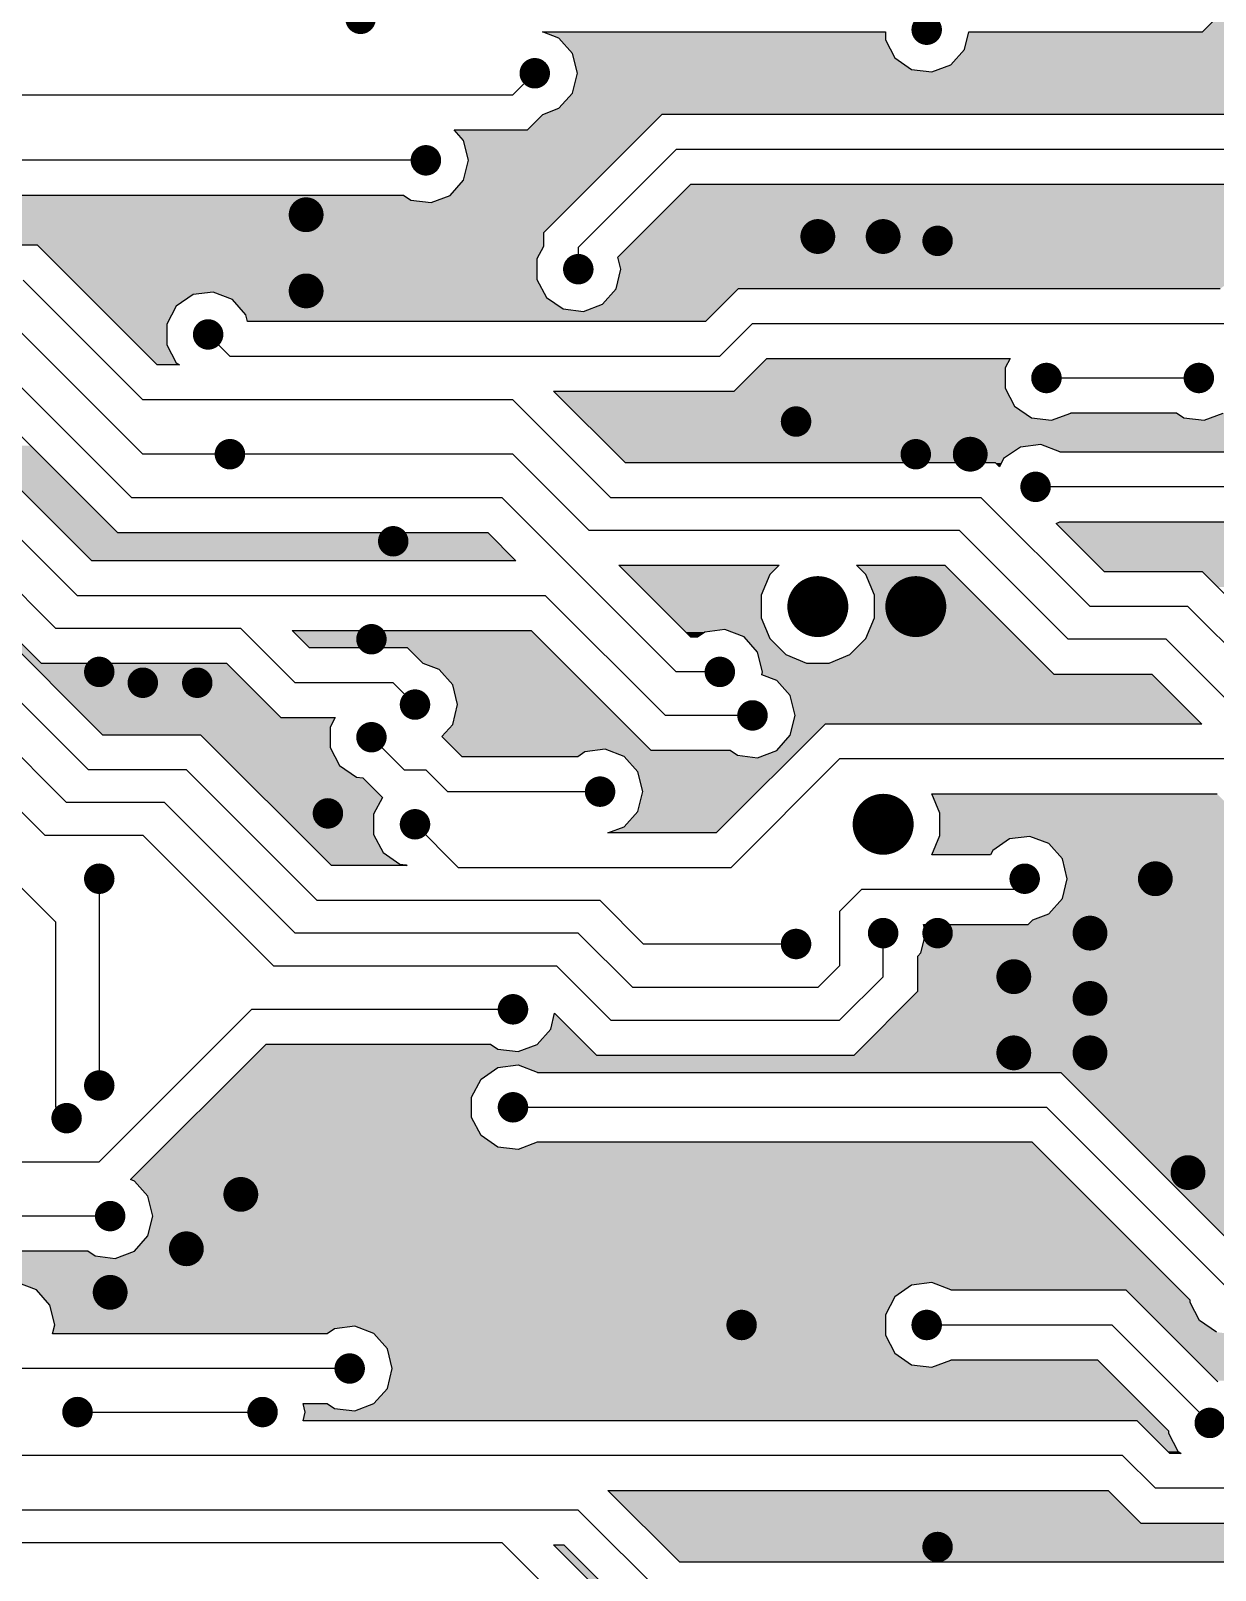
# Model space of a CAD drawing. Extents: x 295 to 953, y 10 to 290.
# Drawn here: x 726 to 770.9, y 154.1 to 212.4 of the extents above; entities that cross this region are included whole.
import ezdxf

# ---------------------------------------------------------------- set-up
doc = ezdxf.new("R2010")
doc.units = 0
doc.header["$LTSCALE"] = 5
doc.header["$MEASUREMENT"] = 0
doc.layers.get('0').update_dxf_attribs({"linetype": 'CONTINUOUS', "lineweight": 25})
doc.layers.add('19_SOLD_GBR', color=4, linetype='CONTINUOUS')

msp = doc.modelspace()

# ---------------------------------------------------------------- linework, layer by layer
at = {"color": 7}
for points, const_width in [([(738.829, 212.875, -1), (738.251, 212.875, -1)], 0.577), ([(760.279, 212.463, -1), (759.701, 212.463, -1)], 0.577), ([(745.429, 210.812, -1), (744.851, 210.812, -1)], 0.577), ([(741.304, 207.512, -1), (740.726, 207.512, -1)], 0.577), ([(736.808, 205.45, -1), (736.148, 205.45, -1)], 0.66), ([(756.195, 204.625, -1), (755.535, 204.625, -1)], 0.66), ([(758.67, 204.625, -1), (758.01, 204.625, -1)], 0.66), ([(760.691, 204.46, -1), (760.114, 204.46, -1)], 0.577), ([(747.079, 203.387, -1), (746.501, 203.387, -1)], 0.577), ([(736.808, 202.563, -1), (736.148, 202.563, -1)], 0.66), ([(733.054, 200.913, -1), (732.476, 200.913, -1)], 0.577), ([(764.816, 199.263, -1), (764.239, 199.263, -1)], 0.577), ([(770.591, 199.263, -1), (770.014, 199.263, -1)], 0.577), ([(755.329, 197.613, -1), (754.751, 197.613, -1)], 0.577), ([(733.879, 196.375, -1), (733.301, 196.375, -1)], 0.577), ([(759.866, 196.375, -1), (759.289, 196.375, -1)], 0.577), ([(761.97, 196.375, -1), (761.31, 196.375, -1)], 0.66), ([(764.404, 195.138, -1), (763.826, 195.138, -1)], 0.577), ([(740.066, 193.075, -1), (739.489, 193.075, -1)], 0.577), ([(756.443, 190.6, -1), (755.288, 190.6, -1)], 1.155), ([(760.155, 190.6, -1), (759, 190.6, -1)], 1.155), ([(739.241, 189.363, -1), (738.664, 189.363, -1)], 0.577), ([(728.929, 188.125, -1), (728.351, 188.125, -1)], 0.577), ([(752.441, 188.125, -1), (751.864, 188.125, -1)], 0.577), ([(730.579, 187.713, -1), (730.001, 187.713, -1)], 0.577), ([(732.641, 187.713, -1), (732.064, 187.713, -1)], 0.577), ([(740.891, 186.887, -1), (740.314, 186.887, -1)], 0.577), ([(753.679, 186.475, -1), (753.101, 186.475, -1)], 0.577), ([(739.241, 185.65, -1), (738.664, 185.65, -1)], 0.577), ([(747.904, 183.587, -1), (747.326, 183.587, -1)], 0.577), ([(737.591, 182.763, -1), (737.014, 182.763, -1)], 0.577), ([(758.918, 182.35, -1), (757.763, 182.35, -1)], 1.155), ([(740.891, 182.35, -1), (740.314, 182.35, -1)], 0.577), ([(728.929, 180.287, -1), (728.351, 180.287, -1)], 0.577), ([(763.991, 180.287, -1), (763.414, 180.287, -1)], 0.577), ([(768.983, 180.287, -1), (768.323, 180.287, -1)], 0.66), ([(758.629, 178.225, -1), (758.051, 178.225, -1)], 0.577), ([(760.691, 178.225, -1), (760.114, 178.225, -1)], 0.577), ([(766.508, 178.225, -1), (765.848, 178.225, -1)], 0.66), ([(755.329, 177.813, -1), (754.751, 177.813, -1)], 0.577), ([(763.62, 176.575, -1), (762.96, 176.575, -1)], 0.66), ([(766.508, 175.75, -1), (765.848, 175.75, -1)], 0.66), ([(744.604, 175.338, -1), (744.026, 175.338, -1)], 0.577), ([(763.62, 173.688, -1), (762.96, 173.688, -1)], 0.66), ([(766.508, 173.688, -1), (765.848, 173.688, -1)], 0.66), ([(728.929, 172.45, -1), (728.351, 172.45, -1)], 0.577), ([(744.604, 171.625, -1), (744.026, 171.625, -1)], 0.577), ([(727.691, 171.213, -1), (727.114, 171.213, -1)], 0.577), ([(770.22, 169.15, -1), (769.56, 169.15, -1)], 0.66), ([(734.333, 168.325, -1), (733.673, 168.325, -1)], 0.66), ([(729.341, 167.5, -1), (728.764, 167.5, -1)], 0.577), ([(732.27, 166.263, -1), (731.61, 166.263, -1)], 0.66), ([(729.383, 164.613, -1), (728.723, 164.613, -1)], 0.66), ([(753.266, 163.375, -1), (752.689, 163.375, -1)], 0.577), ([(760.279, 163.375, -1), (759.701, 163.375, -1)], 0.577), ([(738.416, 161.725, -1), (737.839, 161.725, -1)], 0.577), ([(728.104, 160.075, -1), (727.526, 160.075, -1)], 0.577), ([(735.116, 160.075, -1), (734.539, 160.075, -1)], 0.577), ([(771.004, 159.663, -1), (770.426, 159.663, -1)], 0.577), ([(760.691, 154.96, -1), (760.114, 154.96, -1)], 0.577)]:
    msp.add_lwpolyline(points, format="xyb", close=True, dxfattribs=dict(at, const_width=const_width))
at = {"layer": '19_SOLD_GBR', "color": 7}
for p, q in [((770.436, 212.38), (771.022, 212.964)), ((745.429, 212.38), (758.423, 212.38)), ((746.057, 212.141), (745.429, 212.38)), ((758.423, 212.38), (758.423, 212.076)), ((761.419, 211.712), (761.584, 212.38)), ((761.584, 212.38), (770.436, 212.38)), ((746.569, 211.563), (746.057, 212.141)), ((758.423, 212.076), (758.781, 211.392)), ((746.755, 210.812), (746.569, 211.563)), ((758.781, 211.392), (759.417, 210.953)), ((760.907, 211.134), (761.419, 211.712)), ((745.14, 210.812), (744.315, 209.988)), ((746.569, 210.062), (746.755, 210.812)), ((759.417, 210.953), (760.185, 210.86)), ((760.185, 210.86), (760.907, 211.134)), ((746.057, 209.484), (746.569, 210.062)), ((712.14, 209.988), (744.315, 209.988)), ((745.447, 209.252), (746.057, 209.484)), ((744.861, 208.668), (745.447, 209.252)), ((749.956, 209.245), (745.47, 204.759)), ((771.406, 209.245), (749.956, 209.245)), ((742.086, 208.668), (744.861, 208.668)), ((742.444, 208.263), (742.086, 208.668)), ((742.63, 207.512), (742.444, 208.263)), ((746.79, 204.213), (750.503, 207.925)), ((771.953, 207.925), (750.503, 207.925)), ((741.015, 207.512), (691.515, 207.512)), ((742.444, 206.762), (742.63, 207.512)), ((741.932, 206.184), (742.444, 206.762)), ((748.292, 203.848), (751.049, 206.605)), ((751.049, 206.605), (772.499, 206.605)), ((718.986, 206.193), (740.167, 206.193)), ((740.167, 206.193), (740.442, 206.003)), ((740.442, 206.003), (741.21, 205.91)), ((741.21, 205.91), (741.932, 206.184)), ((726.299, 204.295), (719.347, 204.295)), ((730.836, 199.758), (726.299, 204.295)), ((745.47, 204.246), (745.223, 203.774)), ((745.47, 204.759), (745.47, 204.246)), ((746.79, 204.213), (746.79, 203.387)), ((745.223, 203.774), (745.223, 203.001)), ((748.405, 203.387), (748.292, 203.848)), ((748.219, 202.637), (748.405, 203.387)), ((725.753, 202.975), (730.29, 198.438)), ((732.96, 202.516), (732.193, 202.422)), ((733.682, 202.241), (732.96, 202.516)), ((745.223, 203.001), (745.581, 202.317)), ((747.707, 202.059), (748.219, 202.637)), ((752.844, 202.645), (751.606, 201.408)), ((771.104, 202.645), (752.844, 202.645)), ((731.556, 201.983), (731.198, 201.299)), ((732.193, 202.422), (731.556, 201.983)), ((734.194, 201.663), (733.682, 202.241)), ((745.581, 202.317), (746.217, 201.878)), ((746.217, 201.878), (746.985, 201.785)), ((746.985, 201.785), (747.707, 202.059)), ((725.34, 201.325), (730.29, 196.375)), ((731.198, 201.299), (731.198, 200.526)), ((734.258, 201.408), (734.194, 201.663)), ((751.606, 201.408), (734.258, 201.408)), ((753.39, 201.325), (752.153, 200.088)), ((753.39, 201.325), (771.953, 201.325)), ((732.765, 200.913), (733.59, 200.088)), ((731.198, 200.526), (731.556, 199.842)), ((724.928, 199.675), (729.878, 194.725)), ((731.678, 199.758), (730.836, 199.758)), ((731.556, 199.842), (731.678, 199.758)), ((733.59, 200.088), (752.153, 200.088)), ((752.699, 198.768), (753.936, 200.005)), ((753.936, 200.005), (763.147, 200.005)), ((763.147, 200.005), (762.96, 199.649)), ((762.96, 199.649), (762.96, 198.876)), ((764.528, 199.263), (770.303, 199.263)), ((744.315, 198.438), (730.29, 198.438)), ((744.315, 198.438), (748.028, 194.725)), ((745.853, 198.768), (752.699, 198.768)), ((748.574, 196.045), (745.853, 198.768)), ((762.96, 198.876), (763.318, 198.192)), ((724.381, 198.355), (729.331, 193.405)), ((763.318, 198.192), (763.955, 197.753)), ((764.722, 197.66), (765.445, 197.934)), ((765.445, 197.934), (765.453, 197.942)), ((765.453, 197.942), (769.454, 197.942)), ((769.454, 197.942), (769.73, 197.753)), ((770.497, 197.66), (771.22, 197.934)), ((763.955, 197.753), (764.722, 197.66)), ((769.73, 197.753), (770.497, 197.66)), ((763.543, 196.647), (762.906, 196.208)), ((764.31, 196.741), (763.543, 196.647)), ((765.032, 196.466), (764.31, 196.741)), ((733.59, 196.375), (730.29, 196.375)), ((744.315, 196.375), (733.59, 196.375)), ((744.315, 196.375), (747.203, 193.488)), ((762.599, 196.045), (748.574, 196.045)), ((762.744, 195.9), (762.599, 196.045)), ((762.906, 196.208), (762.744, 195.9)), ((765.041, 196.458), (765.032, 196.466)), ((775.944, 196.458), (765.041, 196.458)), ((728.361, 192.333), (725.474, 195.22)), ((776.49, 195.138), (764.115, 195.138)), ((743.903, 194.725), (729.878, 194.725)), ((743.903, 194.725), (750.503, 188.125)), ((762.053, 194.725), (748.028, 194.725)), ((762.053, 194.725), (766.178, 190.6)), ((724.928, 193.9), (727.815, 191.013)), ((764.891, 193.755), (765.032, 193.809)), ((766.724, 191.92), (764.891, 193.755)), ((765.032, 193.809), (765.041, 193.817)), ((765.041, 193.817), (777.036, 193.817)), ((729.331, 193.405), (743.356, 193.405)), ((743.356, 193.405), (744.427, 192.333)), ((761.228, 193.488), (747.203, 193.488)), ((761.228, 193.488), (765.353, 189.363)), ((724.515, 192.25), (726.99, 189.775)), ((744.427, 192.333), (728.361, 192.333)), ((748.328, 192.168), (754.398, 192.168)), ((751.049, 189.445), (748.328, 192.168)), ((754.398, 192.168), (754.047, 191.816)), ((757.332, 192.168), (760.681, 192.168)), ((757.683, 191.816), (757.332, 192.168)), ((760.681, 192.168), (764.806, 188.043)), ((754.047, 191.816), (753.72, 191.027)), ((758.01, 191.027), (757.683, 191.816)), ((770.436, 191.92), (766.724, 191.92)), ((777.036, 185.32), (770.436, 191.92)), ((723.969, 190.93), (726.444, 188.455)), ((745.553, 191.013), (727.815, 191.013)), ((745.553, 191.013), (750.09, 186.475)), ((753.72, 191.027), (753.72, 190.173)), ((758.01, 190.173), (758.01, 191.027)), ((728.774, 185.732), (723.824, 190.682)), ((769.89, 190.6), (766.178, 190.6)), ((769.89, 190.6), (776.49, 184)), ((734.003, 189.775), (726.99, 189.775)), ((734.003, 189.775), (736.065, 187.713)), ((735.953, 189.693), (745.006, 189.693)), ((736.611, 189.032), (735.953, 189.693)), ((745.006, 189.693), (749.544, 185.155)), ((751.58, 189.635), (751.304, 189.445)), ((752.347, 189.729), (751.58, 189.635)), ((753.07, 189.453), (752.347, 189.729)), ((753.72, 190.173), (754.047, 189.386)), ((757.683, 189.386), (758.01, 190.173)), ((723.278, 189.363), (728.228, 184.413)), ((740.324, 189.032), (736.611, 189.032)), ((740.909, 188.448), (740.324, 189.032)), ((751.304, 189.445), (751.049, 189.445)), ((753.581, 188.876), (753.07, 189.453)), ((754.047, 189.386), (754.649, 188.782)), ((757.079, 188.782), (757.683, 189.386)), ((769.065, 189.363), (765.353, 189.363)), ((769.065, 189.363), (777.728, 180.7)), ((726.444, 188.455), (733.456, 188.455)), ((733.456, 188.455), (735.519, 186.393)), ((741.52, 188.216), (740.909, 188.448)), ((753.768, 188.125), (753.581, 188.876)), ((754.649, 188.782), (755.438, 188.455)), ((755.438, 188.455), (756.292, 188.455)), ((756.292, 188.455), (757.079, 188.782)), ((742.031, 187.638), (741.52, 188.216)), ((752.153, 188.125), (750.503, 188.125)), ((753.742, 188.019), (753.768, 188.125)), ((754.307, 187.803), (753.742, 188.019)), ((764.806, 188.043), (768.519, 188.043)), ((768.519, 188.043), (770.415, 186.145)), ((739.778, 187.713), (736.065, 187.713)), ((740.603, 186.887), (739.778, 187.713)), ((742.218, 186.887), (742.031, 187.638)), ((754.819, 187.226), (754.307, 187.803)), ((742.031, 186.137), (742.218, 186.887)), ((755.005, 186.475), (754.819, 187.226)), ((735.519, 186.393), (737.572, 186.393)), ((737.572, 186.393), (737.385, 186.036)), ((741.621, 185.673), (742.031, 186.137)), ((753.39, 186.475), (750.09, 186.475)), ((756.144, 186.145), (752.019, 182.02)), ((754.819, 185.724), (755.005, 186.475)), ((770.415, 186.145), (756.144, 186.145)), ((724.515, 186.063), (727.403, 183.175)), ((732.486, 185.732), (728.774, 185.732)), ((737.436, 180.783), (732.486, 185.732)), ((737.385, 186.036), (737.385, 185.264)), ((738.953, 185.65), (740.19, 184.413)), ((742.386, 184.908), (741.621, 185.673)), ((754.307, 185.147), (754.819, 185.724)), ((737.385, 185.264), (737.743, 184.579)), ((747.043, 185.097), (746.767, 184.908)), ((747.81, 185.191), (747.043, 185.097)), ((748.532, 184.916), (747.81, 185.191)), ((749.544, 185.155), (752.542, 185.155)), ((752.542, 185.155), (752.817, 184.965)), ((752.817, 184.965), (753.585, 184.873)), ((753.585, 184.873), (754.307, 185.147)), ((726.578, 181.938), (723.69, 184.825)), ((731.94, 184.413), (728.228, 184.413)), ((731.94, 184.413), (736.89, 179.463)), ((737.743, 184.579), (738.38, 184.14)), ((740.19, 184.413), (741.015, 184.413)), ((741.84, 183.587), (741.015, 184.413)), ((746.767, 184.908), (742.386, 184.908)), ((749.044, 184.338), (748.532, 184.916)), ((752.565, 180.7), (756.69, 184.825)), ((771.54, 184.825), (756.69, 184.825)), ((738.38, 184.14), (738.624, 184.111)), ((738.624, 184.111), (739.367, 183.37)), ((749.23, 183.587), (749.044, 184.338)), ((722.04, 183.587), (726.99, 178.638)), ((739.367, 183.37), (739.035, 182.736)), ((741.84, 183.587), (747.615, 183.587)), ((749.044, 182.837), (749.23, 183.587)), ((760.183, 183.505), (770.994, 183.505)), ((760.485, 182.777), (760.183, 183.505)), ((731.115, 183.175), (727.403, 183.175)), ((731.115, 183.175), (736.065, 178.225)), ((739.035, 182.736), (739.035, 181.964)), ((748.532, 182.259), (749.044, 182.837)), ((760.485, 181.923), (760.485, 182.777)), ((740.603, 182.35), (742.253, 180.7)), ((747.904, 182.02), (748.532, 182.259)), ((726.578, 181.938), (730.29, 181.938)), ((735.24, 176.988), (730.29, 181.938)), ((739.035, 181.964), (739.393, 181.279)), ((752.019, 182.02), (747.904, 182.02)), ((760.183, 181.195), (760.485, 181.923)), ((763.13, 181.797), (762.493, 181.358)), ((763.897, 181.891), (763.13, 181.797)), ((764.62, 181.616), (763.897, 181.891)), ((765.131, 181.038), (764.62, 181.616)), ((739.393, 181.279), (740.03, 180.84)), ((762.409, 181.195), (760.183, 181.195)), ((762.493, 181.358), (762.409, 181.195)), ((765.318, 180.287), (765.131, 181.038)), ((728.64, 180.287), (728.64, 172.45)), ((740.302, 180.783), (737.436, 180.783)), ((740.03, 180.84), (740.274, 180.811)), ((740.274, 180.811), (740.302, 180.783)), ((752.565, 180.7), (742.253, 180.7)), ((763.703, 180.287), (763.29, 179.875)), ((765.131, 179.537), (765.318, 180.287)), ((756.69, 179.05), (757.515, 179.875)), ((763.29, 179.875), (757.515, 179.875)), ((747.615, 179.463), (736.89, 179.463)), ((747.615, 179.463), (749.265, 177.813)), ((764.62, 178.959), (765.131, 179.537)), ((726.99, 171.625), (726.99, 178.638)), ((756.69, 179.05), (756.69, 176.988)), ((759.873, 178.555), (763.836, 178.555)), ((759.955, 178.225), (759.873, 178.555)), ((763.836, 178.555), (764.009, 178.727)), ((764.009, 178.727), (764.62, 178.959)), ((746.79, 178.225), (736.065, 178.225)), ((746.79, 178.225), (748.853, 176.163)), ((758.34, 176.575), (758.34, 178.225)), ((759.769, 177.474), (759.955, 178.225)), ((755.04, 177.813), (749.265, 177.813)), ((759.66, 177.35), (759.769, 177.474)), ((735.24, 176.988), (745.965, 176.988)), ((748.028, 174.925), (745.965, 176.988)), ((755.865, 176.163), (756.69, 176.988)), ((759.66, 176.029), (759.66, 177.35)), ((758.34, 176.575), (756.69, 174.925)), ((755.865, 176.163), (748.853, 176.163)), ((757.236, 173.605), (759.66, 176.029)), ((734.415, 175.338), (728.64, 169.563)), ((734.415, 175.338), (744.315, 175.338)), ((745.744, 174.587), (745.894, 175.192)), ((745.894, 175.192), (747.481, 173.605)), ((745.232, 174.009), (745.744, 174.587)), ((748.028, 174.925), (756.69, 174.925)), ((729.828, 168.883), (734.961, 174.017)), ((734.961, 174.017), (743.467, 174.017)), ((743.467, 174.017), (743.742, 173.828)), ((744.51, 173.735), (745.232, 174.009)), ((743.742, 173.828), (744.51, 173.735)), ((747.481, 173.605), (757.236, 173.605)), ((742.748, 172.011), (743.106, 172.696)), ((743.106, 172.696), (743.742, 173.135)), ((743.742, 173.135), (744.51, 173.229)), ((744.51, 173.229), (745.232, 172.953)), ((745.232, 172.953), (745.241, 172.945)), ((745.241, 172.945), (765.074, 172.945)), ((765.074, 172.945), (771.847, 166.173)), ((727.403, 171.213), (726.99, 171.625)), ((742.748, 171.239), (742.748, 172.011)), ((744.315, 171.625), (764.528, 171.625)), ((771.54, 164.613), (764.528, 171.625)), ((743.106, 170.554), (742.748, 171.239)), ((743.742, 170.115), (743.106, 170.554)), ((744.51, 170.023), (743.742, 170.115)), ((745.232, 170.297), (744.51, 170.023)), ((745.241, 170.305), (745.232, 170.297)), ((763.981, 170.305), (745.241, 170.305)), ((769.973, 164.314), (763.981, 170.305)), ((725.34, 169.563), (728.64, 169.563)), ((729.97, 168.828), (729.828, 168.883)), ((730.481, 168.251), (729.97, 168.828)), ((730.668, 167.5), (730.481, 168.251)), ((729.053, 167.5), (718.74, 167.5)), ((730.481, 166.749), (730.668, 167.5)), ((729.97, 166.172), (730.481, 166.749)), ((719.666, 166.18), (728.204, 166.18)), ((728.204, 166.18), (728.48, 165.99)), ((728.48, 165.99), (729.247, 165.898)), ((729.247, 165.898), (729.97, 166.172)), ((726.257, 164.703), (725.535, 164.979)), ((726.769, 164.126), (726.257, 164.703)), ((759.417, 164.885), (758.781, 164.446)), ((760.185, 164.979), (759.417, 164.885)), ((760.907, 164.703), (760.185, 164.979)), ((760.916, 164.695), (760.907, 164.703)), ((767.549, 164.695), (760.916, 164.695)), ((771.022, 161.223), (767.549, 164.695)), ((726.955, 163.375), (726.769, 164.126)), ((758.781, 164.446), (758.423, 163.761)), ((769.973, 164.226), (769.973, 164.314)), ((770.331, 163.542), (769.973, 164.226)), ((726.873, 163.045), (726.955, 163.375)), ((758.423, 163.761), (758.423, 162.989)), ((759.99, 163.375), (767.003, 163.375)), ((770.715, 159.663), (767.003, 163.375)), ((770.968, 163.103), (770.331, 163.542)), ((737.279, 163.045), (726.873, 163.045)), ((737.555, 163.235), (737.279, 163.045)), ((738.322, 163.329), (737.555, 163.235)), ((739.045, 163.053), (738.322, 163.329)), ((739.556, 162.476), (739.045, 163.053)), ((758.423, 162.989), (758.781, 162.304)), ((739.743, 161.725), (739.556, 162.476)), ((758.781, 162.304), (759.417, 161.865)), ((738.128, 161.725), (707.19, 161.725)), ((739.556, 160.974), (739.743, 161.725)), ((759.417, 161.865), (760.185, 161.773)), ((760.185, 161.773), (760.907, 162.047)), ((760.907, 162.047), (760.916, 162.055)), ((760.916, 162.055), (766.456, 162.055)), ((766.456, 162.055), (769.148, 159.364)), ((739.045, 160.397), (739.556, 160.974)), ((727.815, 160.075), (734.828, 160.075)), ((736.36, 160.405), (737.279, 160.405)), ((736.443, 160.075), (736.36, 160.405)), ((736.36, 159.745), (736.443, 160.075)), ((737.279, 160.405), (737.555, 160.215)), ((737.555, 160.215), (738.322, 160.123)), ((738.322, 160.123), (739.045, 160.397)), ((767.961, 159.745), (736.36, 159.745)), ((769.199, 158.508), (767.961, 159.745)), ((769.148, 159.364), (769.148, 159.276)), ((769.148, 159.276), (769.506, 158.592)), ((767.415, 158.425), (710.903, 158.425)), ((767.415, 158.425), (768.653, 157.188)), ((769.628, 158.508), (769.199, 158.508)), ((769.506, 158.592), (769.628, 158.508)), ((747.915, 157.105), (766.869, 157.105)), ((750.636, 154.383), (747.915, 157.105)), ((766.869, 157.105), (768.106, 155.868)), ((773.603, 157.188), (768.653, 157.188)), ((746.79, 156.363), (709.665, 156.363)), ((746.79, 156.363), (750.09, 153.063)), ((768.106, 155.868), (774.127, 155.868)), ((743.903, 155.125), (708.428, 155.125)), ((743.903, 155.125), (757.928, 141.1)), ((745.853, 155.043), (746.244, 155.043)), ((758.474, 142.42), (745.853, 155.043)), ((746.244, 155.043), (749.544, 151.743)), ((772.644, 154.383), (750.636, 154.383))]:
    msp.add_line(p, q, dxfattribs=at)
for points in [[(792.083, 212.38), (792.083, 212.964), (770.436, 212.38), (771.022, 212.964)], [(758.423, 212.141), (758.423, 212.38), (746.057, 212.141), (745.429, 212.38)], [(758.423, 212.38), (758.423, 212.38), (745.429, 212.38), (758.423, 212.38)], [(792.083, 211.72), (792.083, 212.38), (761.421, 211.72), (761.584, 212.38)], [(792.083, 212.38), (792.083, 212.38), (761.584, 212.38), (770.436, 212.38)], [(758.423, 212.076), (758.423, 212.141), (746.114, 212.076), (746.057, 212.141)], [(758.691, 211.563), (758.423, 212.076), (746.569, 211.563), (746.114, 212.076)], [(758.781, 211.392), (758.691, 211.563), (746.612, 211.392), (746.569, 211.563)], [(759.417, 210.953), (758.781, 211.392), (746.721, 210.953), (746.612, 211.392)], [(773.296, 211.134), (773.873, 211.712), (760.907, 211.134), (761.419, 211.712)], [(773.873, 211.712), (773.881, 211.72), (761.419, 211.712), (761.421, 211.72)], [(772.223, 210.062), (772.974, 210.812), (746.569, 210.062), (746.755, 210.812)], [(760.185, 210.86), (759.417, 210.953), (746.744, 210.86), (746.721, 210.953)], [(772.974, 210.812), (773.022, 210.86), (746.755, 210.812), (746.744, 210.86)], [(773.022, 210.86), (773.296, 211.134), (760.185, 210.86), (760.907, 211.134)], [(771.646, 209.484), (772.223, 210.062), (746.057, 209.484), (746.569, 210.062)], [(771.413, 209.252), (771.646, 209.484), (745.447, 209.252), (746.057, 209.484)], [(749.379, 208.668), (749.956, 209.245), (744.861, 208.668), (745.44, 209.245)], [(771.406, 209.245), (771.413, 209.252), (745.44, 209.245), (745.447, 209.252)], [(749.379, 208.667), (749.379, 208.668), (742.086, 208.667), (744.861, 208.668)], [(748.975, 208.263), (749.379, 208.667), (742.444, 208.263), (742.086, 208.667)], [(748.224, 207.512), (748.975, 208.263), (742.63, 207.512), (742.444, 208.263)], [(747.473, 206.762), (748.224, 207.512), (742.444, 206.762), (742.63, 207.512)], [(746.896, 206.184), (747.473, 206.762), (741.932, 206.184), (742.444, 206.762)], [(788.535, 206.301), (788.535, 206.605), (750.745, 206.301), (751.049, 206.605)], [(788.535, 206.605), (788.535, 206.605), (751.049, 206.605), (772.499, 206.605)], [(740.167, 206.192), (740.167, 206.193), (718.986, 206.192), (740.167, 206.193)], [(740.442, 206.003), (740.167, 206.192), (719.154, 206.003), (718.986, 206.192)], [(741.21, 205.91), (740.442, 206.003), (719.236, 205.91), (719.154, 206.003)], [(746.622, 205.91), (746.896, 206.184), (741.21, 205.91), (741.932, 206.184)], [(788.319, 205.533), (788.725, 205.94), (749.976, 205.533), (750.384, 205.94)], [(788.725, 205.94), (788.535, 206.301), (750.384, 205.94), (750.745, 206.301)], [(746.5, 205.788), (746.622, 205.91), (719.344, 205.788), (719.236, 205.91)], [(745.749, 205.037), (746.5, 205.788), (719.53, 205.037), (719.344, 205.788)], [(783.334, 203.848), (785.019, 205.533), (748.292, 203.848), (749.976, 205.533)], [(745.47, 204.759), (745.749, 205.037), (719.462, 204.759), (719.53, 205.037)], [(745.47, 204.295), (745.47, 204.759), (719.347, 204.295), (719.462, 204.759)], [(745.47, 204.295), (745.47, 204.295), (726.299, 204.295), (719.347, 204.295)], [(745.47, 204.246), (745.47, 204.295), (726.348, 204.246), (726.299, 204.295)], [(745.223, 203.774), (745.47, 204.246), (726.82, 203.774), (726.348, 204.246)], [(745.223, 203.001), (745.223, 203.774), (727.592, 203.001), (726.82, 203.774)], [(782.874, 203.387), (783.334, 203.848), (748.405, 203.387), (748.292, 203.848)], [(782.415, 202.929), (782.874, 203.387), (748.291, 202.929), (748.405, 203.387)], [(745.476, 202.516), (745.223, 203.001), (728.077, 202.516), (727.592, 203.001)], [(732.193, 202.422), (732.96, 202.516), (728.171, 202.422), (728.077, 202.516)], [(745.581, 202.317), (745.476, 202.516), (733.483, 202.317), (732.96, 202.516)], [(752.258, 202.059), (752.836, 202.637), (747.707, 202.059), (748.219, 202.637)], [(752.836, 202.637), (752.844, 202.645), (748.219, 202.637), (748.221, 202.645)], [(771.104, 202.645), (771.38, 202.835), (748.221, 202.645), (748.268, 202.835)], [(771.38, 202.835), (772.147, 202.929), (748.268, 202.835), (748.291, 202.929)], [(731.556, 201.983), (732.193, 202.422), (728.61, 201.983), (728.171, 202.422)], [(731.198, 201.299), (731.556, 201.983), (729.295, 201.299), (728.61, 201.983)], [(745.691, 202.241), (745.581, 202.317), (733.682, 202.241), (733.483, 202.317)], [(746.217, 201.878), (745.691, 202.241), (734.004, 201.878), (733.682, 202.241)], [(746.985, 201.785), (746.217, 201.878), (734.086, 201.785), (734.004, 201.878)], [(751.984, 201.785), (752.258, 202.059), (746.985, 201.785), (747.707, 202.059)], [(731.198, 200.526), (731.198, 201.299), (730.067, 200.526), (729.295, 201.299)], [(751.862, 201.663), (751.984, 201.785), (734.194, 201.663), (734.086, 201.785)], [(751.606, 201.408), (751.862, 201.663), (734.258, 201.408), (734.194, 201.663)], [(731.556, 199.842), (731.198, 200.526), (730.752, 199.842), (730.067, 200.526)], [(731.678, 199.758), (731.556, 199.842), (730.836, 199.758), (730.752, 199.842)], [(762.96, 198.876), (762.96, 199.649), (752.808, 198.876), (753.58, 199.649)], [(762.96, 199.649), (763.146, 200.005), (753.58, 199.649), (753.936, 200.005)], [(763.146, 200.005), (763.146, 200.005), (753.936, 200.005), (763.146, 200.005)], [(763.017, 198.767), (763.017, 198.768), (745.853, 198.767), (752.699, 198.768)], [(763.318, 198.192), (763.017, 198.767), (746.428, 198.192), (745.853, 198.767)], [(763.017, 198.768), (762.96, 198.876), (752.699, 198.768), (752.808, 198.876)], [(763.955, 197.753), (763.318, 198.192), (746.867, 197.753), (746.428, 198.192)], [(769.73, 197.753), (769.466, 197.934), (764.966, 197.753), (765.445, 197.934)], [(769.466, 197.934), (769.454, 197.942), (765.445, 197.934), (765.453, 197.942)], [(769.454, 197.942), (769.454, 197.942), (765.453, 197.942), (769.454, 197.942)], [(777.147, 197.66), (777.421, 197.934), (770.497, 197.66), (771.22, 197.934)], [(764.722, 197.66), (763.955, 197.753), (746.959, 197.66), (746.867, 197.753)], [(776.228, 196.741), (777.147, 197.66), (747.878, 196.741), (746.959, 197.66)], [(770.497, 197.66), (769.73, 197.753), (764.722, 197.66), (764.966, 197.753)], [(726.198, 196.538), (726.04, 196.697), (720.478, 196.538), (720.895, 196.697)], [(763.543, 196.647), (764.31, 196.741), (747.972, 196.647), (747.878, 196.741)], [(762.906, 196.208), (763.543, 196.647), (748.41, 196.208), (747.972, 196.647)], [(775.952, 196.466), (776.228, 196.741), (765.032, 196.466), (764.31, 196.741)], [(726.36, 196.377), (726.198, 196.538), (720.555, 196.377), (720.478, 196.538)], [(727.188, 195.548), (726.36, 196.377), (720.555, 195.548), (720.555, 196.377)], [(762.82, 196.045), (762.906, 196.208), (748.574, 196.045), (748.41, 196.208)], [(762.82, 196.045), (762.82, 196.045), (762.599, 196.045), (748.574, 196.045)], [(762.744, 195.9), (762.82, 196.045), (762.744, 195.9), (762.599, 196.045)], [(775.944, 196.458), (775.952, 196.466), (765.041, 196.458), (765.032, 196.466)], [(727.516, 195.22), (727.188, 195.548), (720.397, 195.22), (720.555, 195.548)], [(727.516, 195.22), (727.516, 195.22), (725.474, 195.22), (720.397, 195.22)], [(729.331, 193.405), (727.516, 195.22), (727.289, 193.405), (725.474, 195.22)], [(787.969, 193.755), (787.915, 193.809), (764.891, 193.755), (765.032, 193.809)], [(789.804, 191.92), (787.969, 193.755), (766.724, 191.92), (764.891, 193.755)], [(787.915, 193.809), (787.906, 193.817), (765.032, 193.809), (765.041, 193.817)], [(787.906, 193.817), (787.906, 193.817), (765.041, 193.817), (777.036, 193.817)], [(744.427, 192.333), (743.356, 193.405), (728.361, 192.333), (727.289, 193.405)], [(754.398, 192.167), (754.398, 192.168), (748.328, 192.167), (754.398, 192.168)], [(754.047, 191.816), (754.398, 192.167), (748.679, 191.816), (748.328, 192.167)], [(760.681, 192.167), (760.681, 192.168), (757.332, 192.167), (760.681, 192.168)], [(761.033, 191.816), (760.681, 192.167), (757.683, 191.816), (757.332, 192.167)], [(753.72, 191.027), (754.047, 191.816), (749.467, 191.027), (748.679, 191.816)], [(761.822, 191.027), (761.033, 191.816), (758.01, 191.027), (757.683, 191.816)], [(789.804, 191.92), (789.804, 191.92), (770.436, 191.92), (766.724, 191.92)], [(790.381, 191.343), (789.804, 191.92), (771.014, 191.343), (770.436, 191.92)], [(753.72, 190.173), (753.72, 191.027), (750.321, 190.173), (749.467, 191.027)], [(762.676, 190.173), (761.822, 191.027), (758.01, 190.173), (758.01, 191.027)], [(726.444, 188.455), (724.216, 190.682), (726.051, 188.455), (723.824, 190.682)], [(745.006, 189.692), (745.006, 189.693), (735.953, 189.692), (745.006, 189.693)], [(745.666, 189.032), (745.006, 189.692), (736.611, 189.032), (735.953, 189.692)], [(753.904, 189.729), (753.72, 190.173), (750.765, 189.729), (750.321, 190.173)], [(751.58, 189.635), (752.347, 189.729), (750.859, 189.635), (750.765, 189.729)], [(751.304, 189.445), (751.58, 189.635), (751.049, 189.445), (750.859, 189.635)], [(754.019, 189.453), (753.904, 189.729), (753.07, 189.453), (752.347, 189.729)], [(763.463, 189.386), (762.676, 190.173), (757.683, 189.386), (758.01, 190.173)], [(745.666, 189.032), (745.666, 189.032), (740.324, 189.032), (736.611, 189.032)], [(746.25, 188.448), (745.666, 189.032), (740.909, 188.448), (740.324, 189.032)], [(754.047, 189.386), (754.019, 189.453), (753.13, 189.386), (753.07, 189.453)], [(754.555, 188.876), (754.047, 189.386), (753.581, 188.876), (753.13, 189.386)], [(764.067, 188.782), (763.463, 189.386), (757.079, 188.782), (757.683, 189.386)], [(735.519, 186.393), (733.456, 188.455), (728.114, 186.393), (726.051, 188.455)], [(746.483, 188.216), (746.25, 188.448), (741.52, 188.216), (740.909, 188.448)], [(754.649, 188.782), (754.555, 188.876), (753.605, 188.782), (753.581, 188.876)], [(755.438, 188.455), (754.649, 188.782), (753.686, 188.455), (753.605, 188.782)], [(764.724, 188.125), (764.394, 188.455), (753.768, 188.125), (753.686, 188.455)], [(764.394, 188.455), (764.067, 188.782), (756.292, 188.455), (757.079, 188.782)], [(747.061, 187.638), (746.483, 188.216), (742.031, 187.638), (741.52, 188.216)], [(768.542, 188.019), (768.519, 188.043), (753.742, 188.019), (753.747, 188.043)], [(768.758, 187.803), (768.542, 188.019), (754.307, 187.803), (753.742, 188.019)], [(764.806, 188.043), (764.724, 188.125), (753.747, 188.043), (753.768, 188.125)], [(747.811, 186.887), (747.061, 187.638), (742.218, 186.887), (742.031, 187.638)], [(769.335, 187.226), (768.758, 187.803), (754.819, 187.226), (754.307, 187.803)], [(748.562, 186.137), (747.811, 186.887), (742.031, 186.137), (742.218, 186.887)], [(770.085, 186.475), (769.335, 187.226), (755.005, 186.475), (754.819, 187.226)], [(737.385, 186.036), (737.571, 186.393), (728.47, 186.036), (728.114, 186.393)], [(749.026, 185.673), (748.562, 186.137), (741.621, 185.673), (742.031, 186.137)], [(755.723, 185.724), (756.144, 186.145), (754.819, 185.724), (754.923, 186.145)], [(770.415, 186.145), (770.085, 186.475), (754.923, 186.145), (755.005, 186.475)], [(737.385, 185.732), (737.385, 186.036), (728.774, 185.732), (728.47, 186.036)], [(737.385, 185.732), (737.385, 185.732), (732.486, 185.732), (728.774, 185.732)], [(737.385, 185.264), (737.385, 185.732), (732.955, 185.264), (732.486, 185.732)], [(749.508, 185.191), (749.026, 185.673), (742.102, 185.191), (741.621, 185.673)], [(755.146, 185.147), (755.723, 185.724), (754.307, 185.147), (754.819, 185.724)], [(737.743, 184.579), (737.385, 185.264), (733.64, 184.579), (732.955, 185.264)], [(747.043, 185.097), (747.81, 185.191), (742.196, 185.097), (742.102, 185.191)], [(746.767, 184.908), (747.043, 185.097), (742.386, 184.908), (742.196, 185.097)], [(749.544, 185.155), (749.508, 185.191), (747.905, 185.155), (747.81, 185.191)], [(752.817, 184.965), (752.542, 185.155), (748.403, 184.965), (747.905, 185.155)], [(753.229, 184.916), (752.817, 184.965), (748.532, 184.916), (748.403, 184.965)], [(754.872, 184.873), (755.146, 185.147), (753.585, 184.873), (754.307, 185.147)], [(738.38, 184.14), (737.743, 184.579), (734.078, 184.14), (733.64, 184.579)], [(753.585, 184.873), (753.229, 184.916), (748.57, 184.873), (748.532, 184.916)], [(754.337, 184.338), (754.872, 184.873), (749.044, 184.338), (748.57, 184.873)], [(738.624, 184.111), (738.38, 184.14), (734.108, 184.111), (734.078, 184.14)], [(739.367, 183.37), (738.624, 184.111), (734.849, 183.37), (734.108, 184.111)], [(753.586, 183.587), (754.337, 184.338), (749.23, 183.587), (749.044, 184.338)], [(739.035, 182.736), (739.367, 183.37), (735.483, 182.736), (734.849, 183.37)], [(752.836, 182.837), (753.586, 183.587), (749.044, 182.837), (749.23, 183.587)], [(771.722, 182.777), (770.994, 183.505), (760.485, 182.777), (760.183, 183.505)], [(770.994, 183.505), (770.994, 183.505), (760.183, 183.505), (770.994, 183.505)], [(739.035, 181.964), (739.035, 182.736), (736.255, 181.964), (735.483, 182.736)], [(752.258, 182.259), (752.836, 182.837), (748.532, 182.259), (749.044, 182.837)], [(772.576, 181.923), (771.722, 182.777), (760.485, 181.923), (760.485, 182.777)], [(752.019, 182.02), (752.258, 182.259), (747.904, 182.02), (748.532, 182.259)], [(739.393, 181.279), (739.035, 181.964), (736.94, 181.279), (736.255, 181.964)], [(762.493, 181.358), (763.13, 181.797), (760.251, 181.358), (760.433, 181.797)], [(763.13, 181.797), (763.897, 181.891), (760.433, 181.797), (760.472, 181.891)], [(772.608, 181.891), (772.576, 181.923), (760.472, 181.891), (760.485, 181.923)], [(772.883, 181.616), (772.608, 181.891), (764.62, 181.616), (763.897, 181.891)], [(773.461, 181.038), (772.883, 181.616), (765.131, 181.038), (764.62, 181.616)], [(740.03, 180.84), (739.393, 181.279), (737.378, 180.84), (736.94, 181.279)], [(762.409, 181.195), (762.493, 181.358), (760.183, 181.195), (760.251, 181.358)], [(774.211, 180.287), (773.461, 181.038), (765.318, 180.287), (765.131, 181.038)], [(740.274, 180.811), (740.03, 180.84), (737.408, 180.811), (737.378, 180.84)], [(740.302, 180.783), (740.274, 180.811), (737.436, 180.783), (737.408, 180.811)], [(774.962, 179.537), (774.211, 180.287), (765.131, 179.537), (765.318, 180.287)], [(775.54, 178.959), (774.962, 179.537), (764.62, 178.959), (765.131, 179.537)], [(776.274, 178.225), (775.944, 178.555), (759.955, 178.225), (759.873, 178.555)], [(775.944, 178.555), (775.944, 178.555), (759.873, 178.555), (763.836, 178.555)], [(775.944, 178.555), (775.772, 178.727), (763.836, 178.555), (764.009, 178.727)], [(775.772, 178.727), (775.54, 178.959), (764.009, 178.727), (764.62, 178.959)], [(776.769, 177.73), (776.274, 178.225), (759.832, 177.73), (759.955, 178.225)], [(788.905, 177.35), (788.781, 177.474), (759.66, 177.35), (759.769, 177.474)], [(788.781, 177.474), (788.525, 177.73), (759.769, 177.474), (759.832, 177.73)], [(789.726, 176.529), (788.905, 177.35), (759.66, 176.529), (759.66, 177.35)], [(786.23, 176.435), (786.997, 176.529), (759.66, 176.435), (759.66, 176.529)], [(785.641, 176.029), (786.23, 176.435), (759.66, 176.029), (759.66, 176.435)], [(785.235, 175.311), (785.593, 175.996), (758.942, 175.311), (759.627, 175.996)], [(785.593, 175.996), (785.641, 176.029), (759.627, 175.996), (759.66, 176.029)], [(746.5, 174.587), (745.894, 175.192), (745.744, 174.587), (745.894, 175.192)], [(785.235, 174.539), (785.235, 175.311), (758.17, 174.539), (758.942, 175.311)], [(747.077, 174.009), (746.5, 174.587), (745.232, 174.009), (745.744, 174.587)], [(785.593, 173.854), (785.235, 174.539), (757.485, 173.854), (758.17, 174.539)], [(743.742, 173.828), (743.467, 174.017), (734.772, 173.828), (734.961, 174.017)], [(743.467, 174.017), (743.467, 174.017), (734.961, 174.017), (743.467, 174.017)], [(747.351, 173.735), (747.077, 174.009), (744.51, 173.735), (745.232, 174.009)], [(785.955, 173.605), (785.593, 173.854), (757.236, 173.605), (757.485, 173.854)], [(786.631, 173.229), (786.474, 173.386), (734.173, 173.229), (734.329, 173.386)], [(786.474, 173.386), (786.23, 173.415), (734.329, 173.386), (734.359, 173.415)], [(786.23, 173.415), (785.955, 173.605), (734.359, 173.415), (734.549, 173.605)], [(747.481, 173.605), (747.351, 173.735), (734.549, 173.605), (734.679, 173.735)], [(744.51, 173.735), (743.742, 173.828), (734.679, 173.735), (734.772, 173.828)], [(742.748, 172.011), (743.106, 172.696), (732.955, 172.011), (733.64, 172.696)], [(743.106, 172.696), (743.742, 173.135), (733.64, 172.696), (734.079, 173.135)], [(743.742, 173.135), (744.51, 173.229), (734.079, 173.135), (734.173, 173.229)], [(786.908, 172.953), (786.631, 173.229), (745.232, 172.953), (744.51, 173.229)], [(786.916, 172.945), (786.908, 172.953), (745.241, 172.945), (745.232, 172.953)], [(786.916, 172.945), (786.916, 172.945), (765.074, 172.945), (745.241, 172.945)], [(787.133, 172.729), (786.916, 172.945), (765.29, 172.729), (765.074, 172.945)], [(787.133, 169.016), (787.133, 172.729), (769.003, 169.016), (765.29, 172.729)], [(742.748, 171.239), (742.748, 172.011), (732.184, 171.239), (732.955, 172.011)], [(743.106, 170.554), (742.748, 171.239), (731.499, 170.554), (732.184, 171.239)], [(743.742, 170.115), (743.106, 170.554), (731.06, 170.115), (731.499, 170.554)], [(765.404, 168.883), (764.264, 170.023), (729.828, 168.883), (730.968, 170.023)], [(744.51, 170.023), (743.742, 170.115), (730.968, 170.023), (731.06, 170.115)], [(764.264, 170.023), (763.99, 170.297), (744.51, 170.023), (745.232, 170.297)], [(763.99, 170.297), (763.981, 170.305), (745.232, 170.297), (745.241, 170.305)], [(763.981, 170.305), (763.981, 170.305), (745.241, 170.305), (763.981, 170.305)], [(765.458, 168.828), (765.404, 168.883), (729.97, 168.828), (729.828, 168.883)], [(766.036, 168.251), (765.458, 168.828), (730.481, 168.251), (729.97, 168.828)], [(789.976, 166.173), (787.133, 169.016), (771.847, 166.173), (769.003, 169.016)], [(766.786, 167.5), (766.036, 168.251), (730.668, 167.5), (730.481, 168.251)], [(767.537, 166.749), (766.786, 167.5), (730.481, 166.749), (730.668, 167.5)], [(768.115, 166.172), (767.537, 166.749), (729.97, 166.172), (730.481, 166.749)], [(769.308, 164.979), (768.389, 165.898), (714.465, 164.979), (713.546, 165.898)], [(729.247, 165.898), (728.48, 165.99), (718.935, 165.898), (719.179, 165.99)], [(728.48, 165.99), (728.216, 166.172), (719.179, 165.99), (719.657, 166.172)], [(728.216, 166.172), (728.204, 166.18), (719.657, 166.172), (719.666, 166.18)], [(728.204, 166.18), (728.204, 166.18), (719.666, 166.18), (728.204, 166.18)], [(768.389, 165.898), (768.115, 166.172), (729.247, 165.898), (729.97, 166.172)], [(759.417, 164.885), (760.185, 164.979), (725.781, 164.885), (725.535, 164.979)], [(759.154, 164.703), (759.417, 164.885), (726.257, 164.703), (725.781, 164.885)], [(758.781, 164.446), (759.154, 164.703), (726.485, 164.446), (726.257, 164.703)], [(769.583, 164.703), (769.308, 164.979), (760.907, 164.703), (760.185, 164.979)], [(769.591, 164.695), (769.583, 164.703), (760.916, 164.695), (760.907, 164.703)], [(769.591, 164.695), (769.591, 164.695), (767.549, 164.695), (760.916, 164.695)], [(769.973, 164.314), (769.591, 164.695), (767.93, 164.314), (767.549, 164.695)], [(758.613, 164.126), (758.781, 164.446), (726.769, 164.126), (726.485, 164.446)], [(758.423, 163.761), (758.613, 164.126), (726.86, 163.761), (726.769, 164.126)], [(769.973, 164.226), (769.973, 164.314), (768.018, 164.226), (767.93, 164.314)], [(770.331, 163.542), (769.973, 164.226), (768.703, 163.542), (768.018, 164.226)], [(758.423, 163.375), (758.423, 163.761), (726.955, 163.375), (726.86, 163.761)], [(758.423, 163.329), (758.423, 163.375), (726.944, 163.329), (726.955, 163.375)], [(770.968, 163.103), (770.331, 163.542), (769.142, 163.103), (768.703, 163.542)], [(737.279, 163.045), (737.555, 163.235), (726.873, 163.045), (726.92, 163.235)], [(737.555, 163.235), (738.322, 163.329), (726.92, 163.235), (726.944, 163.329)], [(758.423, 163.053), (758.423, 163.329), (739.045, 163.053), (738.322, 163.329)], [(758.423, 162.989), (758.423, 163.053), (739.102, 162.989), (739.045, 163.053)], [(758.691, 162.476), (758.423, 162.989), (739.556, 162.476), (739.102, 162.989)], [(771.735, 163.01), (770.968, 163.103), (769.234, 163.01), (769.142, 163.103)], [(792.083, 161.266), (792.083, 163.01), (770.979, 161.266), (769.234, 163.01)], [(758.781, 162.304), (758.691, 162.476), (739.599, 162.304), (739.556, 162.476)], [(759.417, 161.865), (758.781, 162.304), (739.708, 161.865), (739.599, 162.304)], [(767.537, 160.974), (766.786, 161.725), (739.556, 160.974), (739.743, 161.725)], [(760.185, 161.773), (759.417, 161.865), (739.731, 161.773), (739.708, 161.865)], [(766.786, 161.725), (766.739, 161.773), (739.743, 161.725), (739.731, 161.773)], [(766.739, 161.773), (766.465, 162.047), (760.185, 161.773), (760.907, 162.047)], [(766.465, 162.047), (766.456, 162.055), (760.907, 162.047), (760.916, 162.055)], [(766.456, 162.055), (766.456, 162.055), (760.916, 162.055), (766.456, 162.055)], [(768.115, 160.397), (767.537, 160.974), (739.045, 160.397), (739.556, 160.974)], [(737.555, 160.215), (737.28, 160.405), (736.408, 160.215), (736.36, 160.405)], [(737.28, 160.405), (737.279, 160.405), (736.36, 160.405), (737.279, 160.405)], [(768.766, 159.745), (768.436, 160.075), (736.36, 159.745), (736.443, 160.075)], [(738.322, 160.123), (737.555, 160.215), (736.431, 160.123), (736.408, 160.215)], [(768.436, 160.075), (768.389, 160.123), (736.443, 160.075), (736.431, 160.123)], [(768.389, 160.123), (768.115, 160.397), (738.322, 160.123), (739.045, 160.397)], [(768.766, 159.745), (768.766, 159.745), (767.961, 159.745), (736.36, 159.745)], [(769.148, 159.364), (768.766, 159.745), (768.342, 159.364), (767.961, 159.745)], [(769.148, 159.276), (769.148, 159.364), (768.43, 159.276), (768.342, 159.364)], [(769.506, 158.592), (769.148, 159.276), (769.115, 158.592), (768.43, 159.276)], [(769.628, 158.508), (769.506, 158.592), (769.199, 158.508), (769.115, 158.592)], [(768.106, 155.868), (766.869, 157.105), (749.152, 155.868), (747.915, 157.105)], [(766.869, 157.105), (766.869, 157.105), (747.915, 157.105), (766.869, 157.105)], [(774.127, 155.867), (768.106, 155.868), (749.152, 155.867), (749.152, 155.868)], [(772.644, 154.383), (774.127, 155.867), (750.636, 154.383), (749.152, 155.867)], [(746.244, 155.042), (746.244, 155.043), (745.853, 155.042), (746.244, 155.043)], [(749.544, 151.743), (746.244, 155.042), (749.152, 151.743), (745.853, 155.042)]]:
    msp.add_solid(points, dxfattribs=at)

doc.saveas('drawing.dxf')
